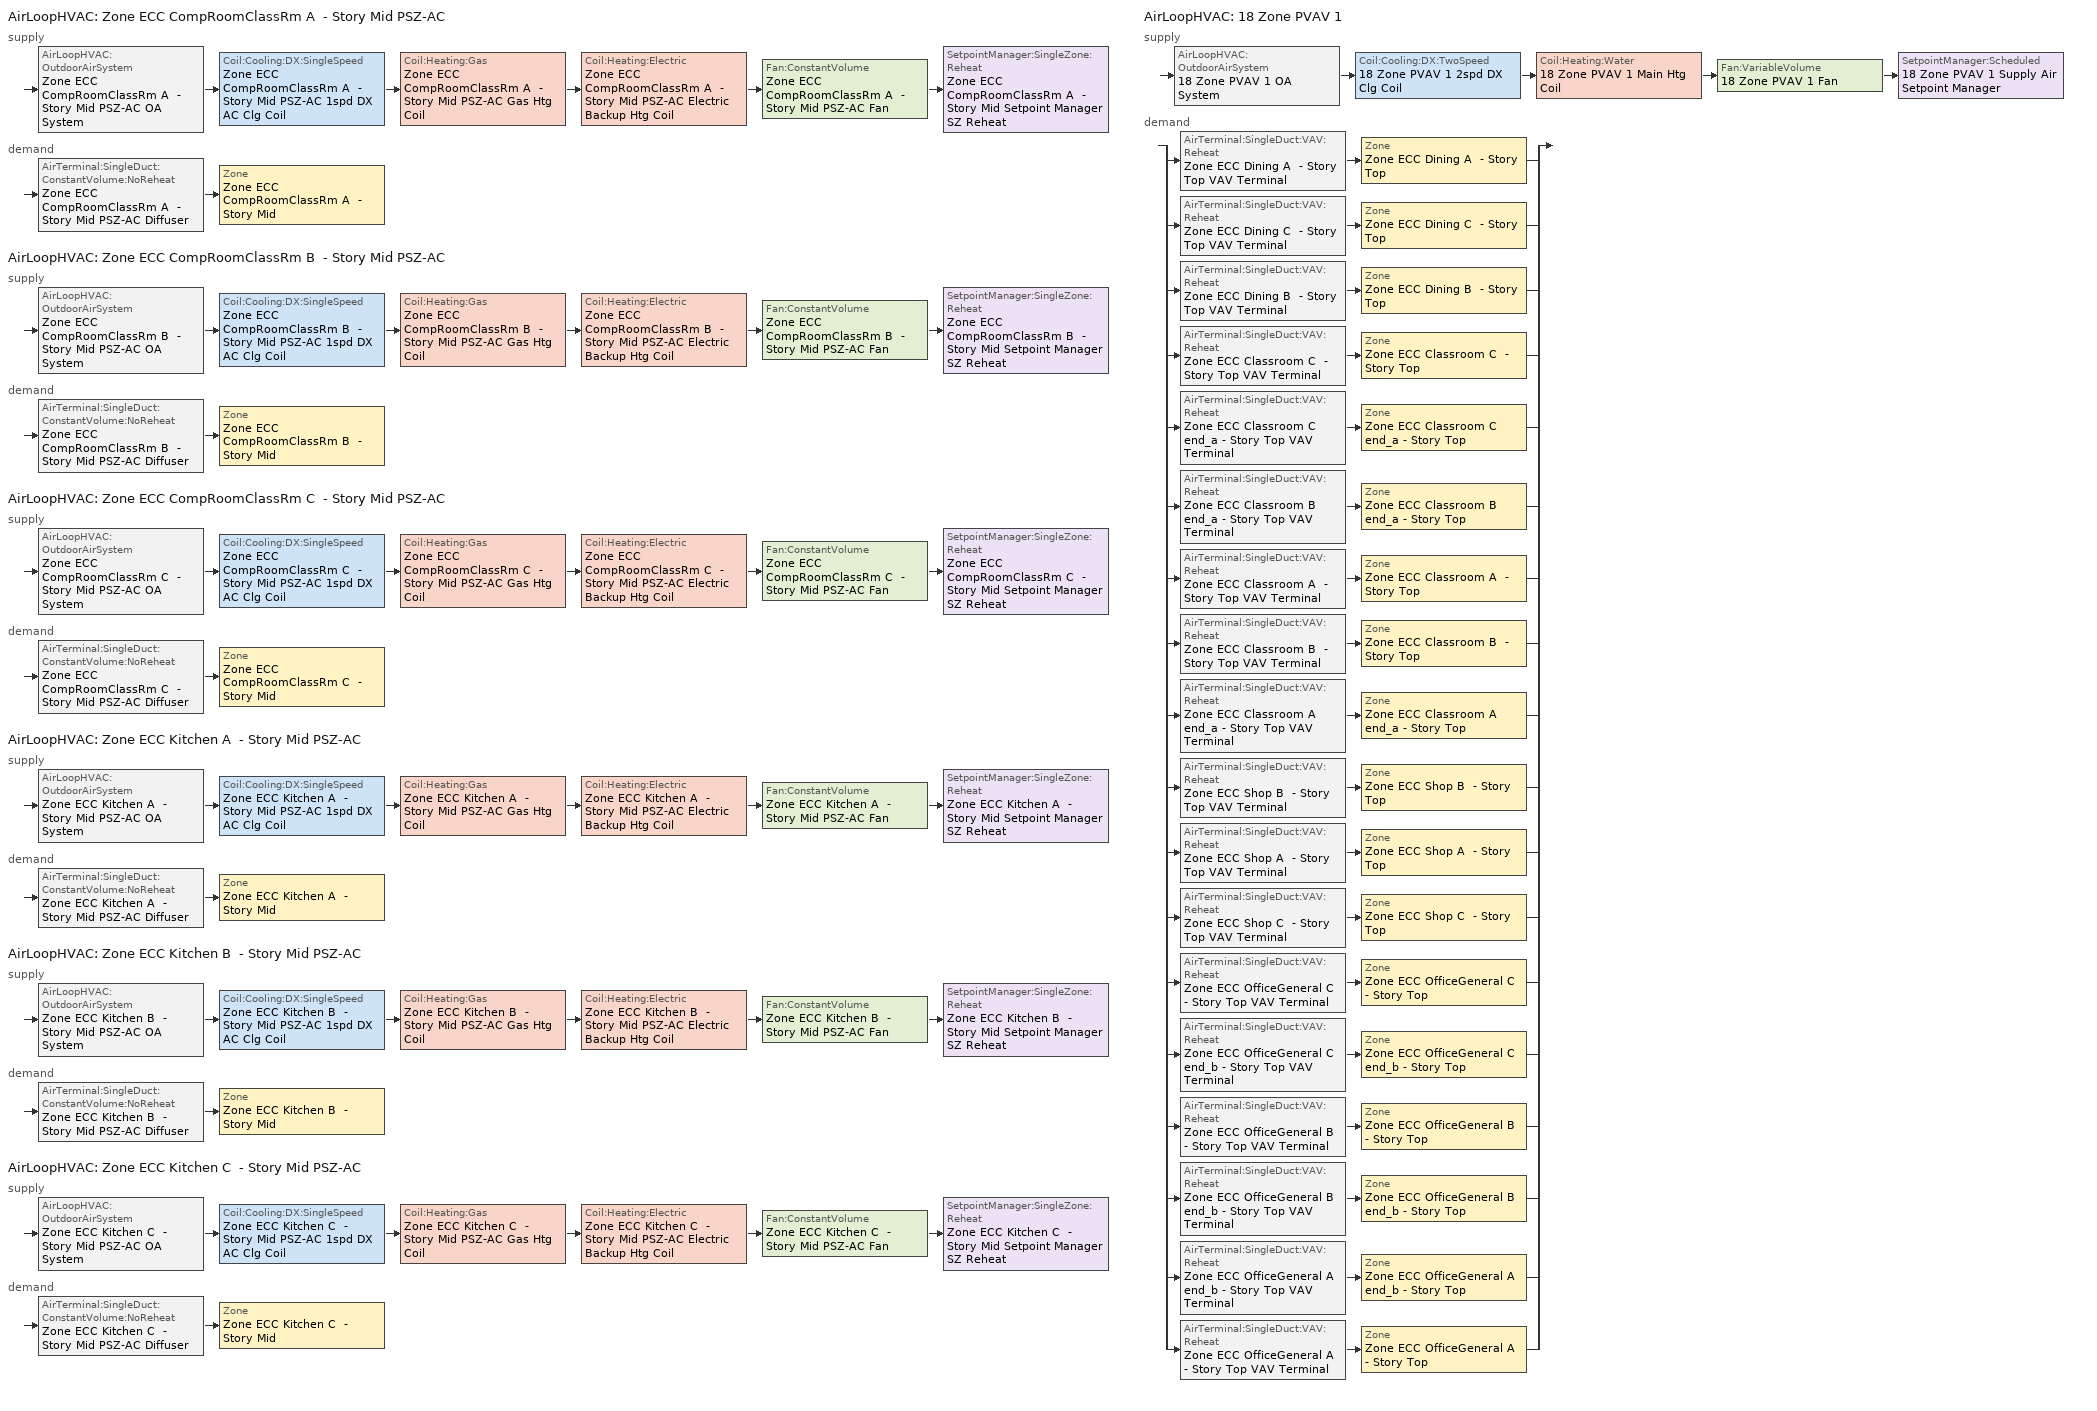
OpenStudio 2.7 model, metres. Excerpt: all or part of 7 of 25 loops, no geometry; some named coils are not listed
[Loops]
AirLoopHVAC 'Zone ECC CompRoomClassRm A  - Story Mid PSZ-AC'
 supply: AirLoopHVAC:OutdoorAirSystem 'Zone ECC CompRoomClassRm A  - Story Mid PSZ-AC OA System' > Coil:Cooling:DX:SingleSpeed 'Zone ECC CompRoomClassRm A  - Story Mid PSZ-AC 1spd DX AC Clg Coil' > Coil:Heating:Gas 'Zone ECC CompRoomClassRm A  - Story Mid PSZ-AC Gas Htg Coil' > Coil:Heating:Electric 'Zone ECC CompRoomClassRm A  - Story Mid PSZ-AC Electric Backup Htg Coil' > Fan:ConstantVolume 'Zone ECC CompRoomClassRm A  - Story Mid PSZ-AC Fan' > SetpointManager:SingleZone:Reheat 'Zone ECC CompRoomClassRm A  - Story Mid Setpoint Manager SZ Reheat'
 demand: AirTerminal:SingleDuct:ConstantVolume:NoReheat 'Zone ECC CompRoomClassRm A  - Story Mid PSZ-AC Diffuser' > Zone 'Zone ECC CompRoomClassRm A  - Story Mid'
AirLoopHVAC 'Zone ECC CompRoomClassRm B  - Story Mid PSZ-AC'
 supply: AirLoopHVAC:OutdoorAirSystem 'Zone ECC CompRoomClassRm B  - Story Mid PSZ-AC OA System' > Coil:Cooling:DX:SingleSpeed 'Zone ECC CompRoomClassRm B  - Story Mid PSZ-AC 1spd DX AC Clg Coil' > Coil:Heating:Gas 'Zone ECC CompRoomClassRm B  - Story Mid PSZ-AC Gas Htg Coil' > Coil:Heating:Electric 'Zone ECC CompRoomClassRm B  - Story Mid PSZ-AC Electric Backup Htg Coil' > Fan:ConstantVolume 'Zone ECC CompRoomClassRm B  - Story Mid PSZ-AC Fan' > SetpointManager:SingleZone:Reheat 'Zone ECC CompRoomClassRm B  - Story Mid Setpoint Manager SZ Reheat'
 demand: AirTerminal:SingleDuct:ConstantVolume:NoReheat 'Zone ECC CompRoomClassRm B  - Story Mid PSZ-AC Diffuser' > Zone 'Zone ECC CompRoomClassRm B  - Story Mid'
AirLoopHVAC 'Zone ECC CompRoomClassRm C  - Story Mid PSZ-AC'
 supply: AirLoopHVAC:OutdoorAirSystem 'Zone ECC CompRoomClassRm C  - Story Mid PSZ-AC OA System' > Coil:Cooling:DX:SingleSpeed 'Zone ECC CompRoomClassRm C  - Story Mid PSZ-AC 1spd DX AC Clg Coil' > Coil:Heating:Gas 'Zone ECC CompRoomClassRm C  - Story Mid PSZ-AC Gas Htg Coil' > Coil:Heating:Electric 'Zone ECC CompRoomClassRm C  - Story Mid PSZ-AC Electric Backup Htg Coil' > Fan:ConstantVolume 'Zone ECC CompRoomClassRm C  - Story Mid PSZ-AC Fan' > SetpointManager:SingleZone:Reheat 'Zone ECC CompRoomClassRm C  - Story Mid Setpoint Manager SZ Reheat'
 demand: AirTerminal:SingleDuct:ConstantVolume:NoReheat 'Zone ECC CompRoomClassRm C  - Story Mid PSZ-AC Diffuser' > Zone 'Zone ECC CompRoomClassRm C  - Story Mid'
AirLoopHVAC 'Zone ECC Kitchen A  - Story Mid PSZ-AC'
 supply: AirLoopHVAC:OutdoorAirSystem 'Zone ECC Kitchen A  - Story Mid PSZ-AC OA System' > Coil:Cooling:DX:SingleSpeed 'Zone ECC Kitchen A  - Story Mid PSZ-AC 1spd DX AC Clg Coil' > Coil:Heating:Gas 'Zone ECC Kitchen A  - Story Mid PSZ-AC Gas Htg Coil' > Coil:Heating:Electric 'Zone ECC Kitchen A  - Story Mid PSZ-AC Electric Backup Htg Coil' > Fan:ConstantVolume 'Zone ECC Kitchen A  - Story Mid PSZ-AC Fan' > SetpointManager:SingleZone:Reheat 'Zone ECC Kitchen A  - Story Mid Setpoint Manager SZ Reheat'
 demand: AirTerminal:SingleDuct:ConstantVolume:NoReheat 'Zone ECC Kitchen A  - Story Mid PSZ-AC Diffuser' > Zone 'Zone ECC Kitchen A  - Story Mid'
AirLoopHVAC 'Zone ECC Kitchen B  - Story Mid PSZ-AC'
 supply: AirLoopHVAC:OutdoorAirSystem 'Zone ECC Kitchen B  - Story Mid PSZ-AC OA System' > Coil:Cooling:DX:SingleSpeed 'Zone ECC Kitchen B  - Story Mid PSZ-AC 1spd DX AC Clg Coil' > Coil:Heating:Gas 'Zone ECC Kitchen B  - Story Mid PSZ-AC Gas Htg Coil' > Coil:Heating:Electric 'Zone ECC Kitchen B  - Story Mid PSZ-AC Electric Backup Htg Coil' > Fan:ConstantVolume 'Zone ECC Kitchen B  - Story Mid PSZ-AC Fan' > SetpointManager:SingleZone:Reheat 'Zone ECC Kitchen B  - Story Mid Setpoint Manager SZ Reheat'
 demand: AirTerminal:SingleDuct:ConstantVolume:NoReheat 'Zone ECC Kitchen B  - Story Mid PSZ-AC Diffuser' > Zone 'Zone ECC Kitchen B  - Story Mid'
AirLoopHVAC 'Zone ECC Kitchen C  - Story Mid PSZ-AC'
 supply: AirLoopHVAC:OutdoorAirSystem 'Zone ECC Kitchen C  - Story Mid PSZ-AC OA System' > Coil:Cooling:DX:SingleSpeed 'Zone ECC Kitchen C  - Story Mid PSZ-AC 1spd DX AC Clg Coil' > Coil:Heating:Gas 'Zone ECC Kitchen C  - Story Mid PSZ-AC Gas Htg Coil' > Coil:Heating:Electric 'Zone ECC Kitchen C  - Story Mid PSZ-AC Electric Backup Htg Coil' > Fan:ConstantVolume 'Zone ECC Kitchen C  - Story Mid PSZ-AC Fan' > SetpointManager:SingleZone:Reheat 'Zone ECC Kitchen C  - Story Mid Setpoint Manager SZ Reheat'
 demand: AirTerminal:SingleDuct:ConstantVolume:NoReheat 'Zone ECC Kitchen C  - Story Mid PSZ-AC Diffuser' > Zone 'Zone ECC Kitchen C  - Story Mid'
AirLoopHVAC '18 Zone PVAV 1'
 supply: AirLoopHVAC:OutdoorAirSystem '18 Zone PVAV 1 OA System' > Coil:Cooling:DX:TwoSpeed '18 Zone PVAV 1 2spd DX Clg Coil' > Coil:Heating:Water '18 Zone PVAV 1 Main Htg Coil' > Fan:VariableVolume '18 Zone PVAV 1 Fan' > SetpointManager:Scheduled '18 Zone PVAV 1 Supply Air Setpoint Manager'
 demand: split
  | AirTerminal:SingleDuct:VAV:Reheat 'Zone ECC Dining A  - Story Top VAV Terminal' > Zone 'Zone ECC Dining A  - Story Top'
  | AirTerminal:SingleDuct:VAV:Reheat 'Zone ECC Dining C  - Story Top VAV Terminal' > Zone 'Zone ECC Dining C  - Story Top'
  | AirTerminal:SingleDuct:VAV:Reheat 'Zone ECC Dining B  - Story Top VAV Terminal' > Zone 'Zone ECC Dining B  - Story Top'
  | AirTerminal:SingleDuct:VAV:Reheat 'Zone ECC Classroom C  - Story Top VAV Terminal' > Zone 'Zone ECC Classroom C  - Story Top'
  | AirTerminal:SingleDuct:VAV:Reheat 'Zone ECC Classroom C end_a - Story Top VAV Terminal' > Zone 'Zone ECC Classroom C end_a - Story Top'
  | AirTerminal:SingleDuct:VAV:Reheat 'Zone ECC Classroom B end_a - Story Top VAV Terminal' > Zone 'Zone ECC Classroom B end_a - Story Top'
  | AirTerminal:SingleDuct:VAV:Reheat 'Zone ECC Classroom A  - Story Top VAV Terminal' > Zone 'Zone ECC Classroom A  - Story Top'
  | AirTerminal:SingleDuct:VAV:Reheat 'Zone ECC Classroom B  - Story Top VAV Terminal' > Zone 'Zone ECC Classroom B  - Story Top'
  | AirTerminal:SingleDuct:VAV:Reheat 'Zone ECC Classroom A end_a - Story Top VAV Terminal' > Zone 'Zone ECC Classroom A end_a - Story Top'
  | AirTerminal:SingleDuct:VAV:Reheat 'Zone ECC Shop B  - Story Top VAV Terminal' > Zone 'Zone ECC Shop B  - Story Top'
  | AirTerminal:SingleDuct:VAV:Reheat 'Zone ECC Shop A  - Story Top VAV Terminal' > Zone 'Zone ECC Shop A  - Story Top'
  | AirTerminal:SingleDuct:VAV:Reheat 'Zone ECC Shop C  - Story Top VAV Terminal' > Zone 'Zone ECC Shop C  - Story Top'
  | AirTerminal:SingleDuct:VAV:Reheat 'Zone ECC OfficeGeneral C  - Story Top VAV Terminal' > Zone 'Zone ECC OfficeGeneral C  - Story Top'
  | AirTerminal:SingleDuct:VAV:Reheat 'Zone ECC OfficeGeneral C end_b - Story Top VAV Terminal' > Zone 'Zone ECC OfficeGeneral C end_b - Story Top'
  | AirTerminal:SingleDuct:VAV:Reheat 'Zone ECC OfficeGeneral B  - Story Top VAV Terminal' > Zone 'Zone ECC OfficeGeneral B  - Story Top'
  | AirTerminal:SingleDuct:VAV:Reheat 'Zone ECC OfficeGeneral B end_b - Story Top VAV Terminal' > Zone 'Zone ECC OfficeGeneral B end_b - Story Top'
  | AirTerminal:SingleDuct:VAV:Reheat 'Zone ECC OfficeGeneral A end_b - Story Top VAV Terminal' > Zone 'Zone ECC OfficeGeneral A end_b - Story Top'
  | AirTerminal:SingleDuct:VAV:Reheat 'Zone ECC OfficeGeneral A  - Story Top VAV Terminal' > Zone 'Zone ECC OfficeGeneral A  - Story Top'
[Sizing:Zone] Zone Cooling Design Supply Air Temperature Input Method=SupplyAirTemperature; Zone Cooling Design Supply Air Temperature {C}=12.7778; Zone Cooling Design Supply Air Temperature Difference {deltaC}=11.11; Zone Heating Design Supply Air Temperature Input Method=SupplyAirTemperature; Zone Heating Design Supply Air Temperature {C}=50; Zone Heating Design Supply Air Temperature Difference {deltaC}=11.11; Zone Cooling Design Supply Air Humidity Ratio {kg-H2O/kg-air}=0.0085; Zone Heating Design Supply Air Humidity Ratio {kg-H2O/kg-air}=0.008; Cooling Design Air Flow Method=DesignDay; Heating Design Air Flow Method=DesignDay; Account for Dedicated Outdoor Air System=No; Dedicated Outdoor Air System Control Strategy=NeutralSupplyAir; Dedicated Outdoor Air Low Setpoint Temperature for Design {C}=autosize; Dedicated Outdoor Air High Setpoint Temperature for Design {C}=autosize
Zone ECC Kitchen A  - Story Mid; Zone ECC Kitchen B  - Story Mid; Zone ECC Kitchen C  - Story Mid; Zone ECC CompRoomClassRm A  - Story Mid; Zone ECC CompRoomClassRm B  - Story Mid; Zone ECC CompRoomClassRm C  - Story Mid; Zone ECC Classroom A end_a - Story Top; Zone ECC Classroom B end_a - Story Top; Zone ECC Classroom C end_a - Story Top; Zone ECC Classroom A  - Story Top; Zone ECC Classroom B  - Story Top; Zone ECC Classroom C  - Story Top; Zone ECC Dining A  - Story Top; Zone ECC Dining B  - Story Top; Zone ECC Dining C  - Story Top; Zone ECC Shop A  - Story Top; Zone ECC Shop B  - Story Top; Zone ECC Shop C  - Story Top; Zone ECC OfficeGeneral A  - Story Top; Zone ECC OfficeGeneral B  - Story Top; Zone ECC OfficeGeneral C  - Story Top; Zone ECC OfficeGeneral A end_b - Story Top; Zone ECC OfficeGeneral B end_b - Story Top; Zone ECC OfficeGeneral C end_b - Story Top
[Zone equipment]
Zone ECC Kitchen A  - Story Mid: Zone ECC Kitchen A  - Story Mid Exhaust Fan, Zone ECC Kitchen A  - Story Mid PSZ-AC Diffuser
Zone ECC Kitchen B  - Story Mid: Zone ECC Kitchen B  - Story Mid Exhaust Fan, Zone ECC Kitchen B  - Story Mid PSZ-AC Diffuser
Zone ECC Kitchen C  - Story Mid: Zone ECC Kitchen C  - Story Mid Exhaust Fan, Zone ECC Kitchen C  - Story Mid PSZ-AC Diffuser
Zone ECC CompRoomClassRm A  - Story Mid: Zone ECC CompRoomClassRm A  - Story Mid PSZ-AC Diffuser
Zone ECC CompRoomClassRm B  - Story Mid: Zone ECC CompRoomClassRm B  - Story Mid PSZ-AC Diffuser
Zone ECC CompRoomClassRm C  - Story Mid: Zone ECC CompRoomClassRm C  - Story Mid PSZ-AC Diffuser
Zone ECC Classroom A end_a - Story Top: Zone ECC Classroom A end_a - Story Top VAV Terminal
Zone ECC Classroom B end_a - Story Top: Zone ECC Classroom B end_a - Story Top VAV Terminal
Zone ECC Classroom C end_a - Story Top: Zone ECC Classroom C end_a - Story Top VAV Terminal
Zone ECC Classroom A  - Story Top: Zone ECC Classroom A  - Story Top VAV Terminal
Zone ECC Classroom B  - Story Top: Zone ECC Classroom B  - Story Top VAV Terminal
Zone ECC Classroom C  - Story Top: Zone ECC Classroom C  - Story Top VAV Terminal
Zone ECC Dining A  - Story Top: Zone ECC Dining A  - Story Top VAV Terminal
Zone ECC Dining B  - Story Top: Zone ECC Dining B  - Story Top VAV Terminal
Zone ECC Dining C  - Story Top: Zone ECC Dining C  - Story Top VAV Terminal
Zone ECC Shop A  - Story Top: Zone ECC Shop A  - Story Top VAV Terminal
Zone ECC Shop B  - Story Top: Zone ECC Shop B  - Story Top VAV Terminal
Zone ECC Shop C  - Story Top: Zone ECC Shop C  - Story Top VAV Terminal
Zone ECC OfficeGeneral A  - Story Top: Zone ECC OfficeGeneral A  - Story Top VAV Terminal
Zone ECC OfficeGeneral B  - Story Top: Zone ECC OfficeGeneral B  - Story Top VAV Terminal
Zone ECC OfficeGeneral C  - Story Top: Zone ECC OfficeGeneral C  - Story Top VAV Terminal
Zone ECC OfficeGeneral A end_b - Story Top: Zone ECC OfficeGeneral A end_b - Story Top VAV Terminal
Zone ECC OfficeGeneral B end_b - Story Top: Zone ECC OfficeGeneral B end_b - Story Top VAV Terminal
Zone ECC OfficeGeneral C end_b - Story Top: Zone ECC OfficeGeneral C end_b - Story Top VAV Terminal
[Fan:ZoneExhaust] Availability Schedule=DEER Community College Kitchen Exhaust Fan DCV Schedule; Fan Total Efficiency=0.429; Pressure Rise {Pa}=124.544; System Availability Manager Coupling Mode=Decoupled
Name | Maximum Flow Rate {m3/s}
Zone ECC Kitchen A  - Story Mid Exhaust Fan; Zone ECC Kitchen C  - Story Mid Exhaust Fan | 0.0553385
Zone ECC Kitchen B  - Story Mid Exhaust Fan | 0.208903
[SetpointManager:Scheduled]
18 Zone PVAV 1 Supply Air Setpoint Manager: Control Variable=Temperature; Schedule=Supply Air Temp - 55.0F 2; Setpoint Node or NodeList=18 Zone PVAV 1 Supply Outlet Node
[AirLoopHVAC] Availability Schedule=Always On Discrete; Design Supply Air Flow Rate {m3/s}=AutoSize
Zone ECC CompRoomClassRm A  - Story Mid PSZ-AC; Zone ECC CompRoomClassRm B  - Story Mid PSZ-AC; Zone ECC CompRoomClassRm C  - Story Mid PSZ-AC; Zone ECC Kitchen A  - Story Mid PSZ-AC; Zone ECC Kitchen B  - Story Mid PSZ-AC; Zone ECC Kitchen C  - Story Mid PSZ-AC; 18 Zone PVAV 1
[Sizing:System] Type of Load to Size On=Sensible; Design Outdoor Air Flow Rate {m3/s}=Autosize; Preheat Design Temperature {C}=7.22222; Preheat Design Humidity Ratio {kg-H2O/kg-Air}=0.008; Precool Design Temperature {C}=12.7778; Precool Design Humidity Ratio {kg-H2O/kg-Air}=0.008; Central Cooling Design Supply Air Temperature {C}=12.7778; Sizing Option=Coincident; 100% Outdoor Air in Cooling=No; 100% Outdoor Air in Heating=No; Central Cooling Design Supply Air Humidity Ratio {kg-H2O/kg-Air}=0.0085; Central Heating Design Supply Air Humidity Ratio {kg-H2O/kg-Air}=0.008; Cooling Design Air Flow Method=DesignDay; Cooling Design Air Flow Rate {m3/s}=0; Heating Design Air Flow Method=DesignDay; Heating Design Air Flow Rate {m3/s}=0; System Outdoor Air Method=ZoneSum; Zone Maximum Outdoor Air Fraction=1; Cooling Supply Air Flow Rate Per Floor Area {m3/s-m2}=0.00996765; Cooling Fraction of Autosized Cooling Supply Air Flow Rate=1; Cooling Supply Air Flow Rate Per Unit Cooling Capacity {m3/s-W}=3.94755e-05; Heating Supply Air Flow Rate Per Floor Area {m3/s-m2}=0.00996765; Heating Fraction of Autosized Heating Supply Air Flow Rate=1; Heating Fraction of Autosized Cooling Supply Air Flow Rate=1; Heating Supply Air Flow Rate Per Unit Heating Capacity {m3/s-W}=3.15882e-05; Cooling Design Capacity Method=CoolingDesignCapacity; Cooling Design Capacity {W}=autosize; Cooling Design Capacity Per Floor Area {W/m2}=234.7; Fraction of Autosized Cooling Design Capacity=1; Heating Design Capacity Method=HeatingDesignCapacity; Heating Design Capacity {W}=autosize; Heating Design Capacity Per Floor Area {W/m2}=157; Fraction of Autosized Heating Design Capacity=1; Central Cooling Capacity Control Method=OnOff
Name | Central Heating Maximum System Air Flow Ratio | Central Heating Design Supply Air Temperature {C}
Zone ECC CompRoomClassRm A  - Story Mid PSZ-AC; Zone ECC CompRoomClassRm B  - Story Mid PSZ-AC; Zone ECC CompRoomClassRm C  - Story Mid PSZ-AC; Zone ECC Kitchen A  - Story Mid PSZ-AC; Zone ECC Kitchen B  - Story Mid PSZ-AC; Zone ECC Kitchen C  - Story Mid PSZ-AC | 1 | 50
18 Zone PVAV 1 | 0.3 | 12.7778
[Fan:VariableVolume]
18 Zone PVAV 1 Fan: Availability Schedule=Always On Discrete; Fan Total Efficiency=0.6045; Pressure Rise {Pa}=1017.592; Maximum Flow Rate {m3/s}=Autosize; Fan Power Minimum Flow Rate Input Method=FixedFlowRate; Fan Power Minimum Flow Fraction=0; Fan Power Minimum Air Flow Rate {m3/s}=0; Motor Efficiency=0.93; Motor In Airstream Fraction=1; Fan Power Coefficient 1=0.0407599; Fan Power Coefficient 2=0.088045; Fan Power Coefficient 3=-0.0729261; Fan Power Coefficient 4=0.94374; Fan Power Coefficient 5=0
[Coil:Cooling:DX:TwoSpeed]
18 Zone PVAV 1 2spd DX Clg Coil: Availability Schedule=Always On Discrete; Rated High Speed Total Cooling Capacity {W}=Autosize; Rated High Speed Sensible Heat Ratio=Autosize; Rated High Speed COP {W/W}=3; Rated High Speed Air Flow Rate {m3/s}=Autosize; Total Cooling Capacity Function of Temperature Curve=Curve Biquadratic 61; Total Cooling Capacity Function of Flow Fraction Curve=Curve Quadratic 85; Energy Input Ratio Function of Temperature Curve=Curve Biquadratic 62; Energy Input Ratio Function of Flow Fraction Curve=Curve Quadratic 86; Part Load Fraction Correlation Curve=Curve Quadratic 87; Rated Low Speed Total Cooling Capacity {W}=Autosize; Rated Low Speed Sensible Heat Ratio=0.69; Rated Low Speed COP {W/W}=3; Low Speed Total Cooling Capacity Function of Temperature Curve=Curve Biquadratic 63; Low Speed Energy Input Ratio Function of Temperature Curve=Curve Biquadratic 64; Condenser Type=AirCooled; High Speed Evaporative Condenser Effectiveness=0; High Speed Evaporative Condenser Air Flow Rate {m3/s}=Autosize; High Speed Evaporative Condenser Pump Rated Power Consumption {W}=Autosize; Low Speed Evaporative Condenser Effectiveness=0; Low Speed Evaporative Condenser Air Flow Rate {m3/s}=Autosize; Low Speed Evaporative Condenser Pump Rated Power Consumption {W}=Autosize; Basin Heater Capacity {W/K}=10; Basin Heater Setpoint Temperature {C}=2
[Controller:OutdoorAir] Maximum Outdoor Air Flow Rate {m3/s}=Autosize; Economizer Control Type=NoEconomizer; Economizer Control Action Type=ModulateFlow; Economizer Maximum Limit Dry-Bulb Temperature {C}=28; Economizer Maximum Limit Enthalpy {J/kg}=64000; Lockout Type=NoLockout; Minimum Limit Type=FixedMinimum; Minimum Outdoor Air Schedule=Always On Discrete; High Humidity Control=No; Heat Recovery Bypass Control Type=BypassWhenWithinEconomizerLimits
Name | Minimum Outdoor Air Flow Rate {m3/s} | Controller Mechanical Ventilation
Zone ECC CompRoomClassRm A  - Story Mid PSZ-AC OA System Controller | 0 | Controller Mechanical Ventilation 8
Zone ECC CompRoomClassRm B  - Story Mid PSZ-AC OA System Controller | 0 | Controller Mechanical Ventilation 9
Zone ECC CompRoomClassRm C  - Story Mid PSZ-AC OA System Controller | 0 | Controller Mechanical Ventilation 10
Zone ECC Kitchen A  - Story Mid PSZ-AC OA System Controller | 0 | Controller Mechanical Ventilation 11
Zone ECC Kitchen B  - Story Mid PSZ-AC OA System Controller | 0 | Controller Mechanical Ventilation 12
Zone ECC Kitchen C  - Story Mid PSZ-AC OA System Controller | 0 | Controller Mechanical Ventilation 13
Controller Outdoor Air 3 | autosize | 18 Zone PVAV 1 Ventilation Controller
[Controller:MechanicalVentilation] Availability Schedule=Always On Discrete; System Outdoor Air Method=ZoneSum
Controller Mechanical Ventilation 8; Controller Mechanical Ventilation 9; Controller Mechanical Ventilation 10; Controller Mechanical Ventilation 11; Controller Mechanical Ventilation 12; Controller Mechanical Ventilation 13; 18 Zone PVAV 1 Ventilation Controller
[AirLoopHVAC:OutdoorAirSystem]
Name | Controller
Zone ECC CompRoomClassRm A  - Story Mid PSZ-AC OA System | Zone ECC CompRoomClassRm A  - Story Mid PSZ-AC OA System Controller
Zone ECC CompRoomClassRm B  - Story Mid PSZ-AC OA System | Zone ECC CompRoomClassRm B  - Story Mid PSZ-AC OA System Controller
Zone ECC CompRoomClassRm C  - Story Mid PSZ-AC OA System | Zone ECC CompRoomClassRm C  - Story Mid PSZ-AC OA System Controller
Zone ECC Kitchen A  - Story Mid PSZ-AC OA System | Zone ECC Kitchen A  - Story Mid PSZ-AC OA System Controller
Zone ECC Kitchen B  - Story Mid PSZ-AC OA System | Zone ECC Kitchen B  - Story Mid PSZ-AC OA System Controller
Zone ECC Kitchen C  - Story Mid PSZ-AC OA System | Zone ECC Kitchen C  - Story Mid PSZ-AC OA System Controller
18 Zone PVAV 1 OA System | Controller Outdoor Air 3
[AirTerminal:SingleDuct:VAV:Reheat] Availability Schedule=Always On Discrete; Maximum Air Flow Rate {m3/s}=AutoSize; Zone Minimum Air Flow Input Method=Constant; Fixed Minimum Air Flow Rate {m3/s}=0; Maximum Hot Water or Steam Flow Rate {m3/s}=AutoSize; Minimum Hot Water or Steam Flow Rate {m3/s}=0; Convergence Tolerance=0.001; Damper Heating Action=ReverseWithLimits; Maximum Flow per Zone Floor Area During Reheat {m3/s-m2}=AutoSize; Maximum Flow Fraction During Reheat=AutoSize; Maximum Reheat Air Temperature {C}=50; Control For Outdoor Air=No
Name | Constant Minimum Air Flow Fraction | Reheat Coil
Zone ECC Dining A  - Story Top VAV Terminal | 0.7 | Zone ECC Dining A  - Story Top Reheat Coil
Zone ECC Dining C  - Story Top VAV Terminal | 0.7 | Zone ECC Dining C  - Story Top Reheat Coil
Zone ECC Dining B  - Story Top VAV Terminal | 0.7 | Zone ECC Dining B  - Story Top Reheat Coil
Zone ECC Classroom C  - Story Top VAV Terminal | 0.7 | Zone ECC Classroom C  - Story Top Reheat Coil
Zone ECC Classroom C end_a - Story Top VAV Terminal | 0.7 | Zone ECC Classroom C end_a - Story Top Reheat Coil
Zone ECC Classroom B end_a - Story Top VAV Terminal | 0.7 | Zone ECC Classroom B end_a - Story Top Reheat Coil
Zone ECC Classroom A  - Story Top VAV Terminal | 0.7 | Zone ECC Classroom A  - Story Top Reheat Coil
Zone ECC Classroom B  - Story Top VAV Terminal | 0.7 | Zone ECC Classroom B  - Story Top Reheat Coil
Zone ECC Classroom A end_a - Story Top VAV Terminal | 0.7 | Zone ECC Classroom A end_a - Story Top Reheat Coil
Zone ECC Shop B  - Story Top VAV Terminal | 0.3 | Zone ECC Shop B  - Story Top Reheat Coil
Zone ECC Shop A  - Story Top VAV Terminal | 0.3 | Zone ECC Shop A  - Story Top Reheat Coil
Zone ECC Shop C  - Story Top VAV Terminal | 0.3 | Zone ECC Shop C  - Story Top Reheat Coil
Zone ECC OfficeGeneral C  - Story Top VAV Terminal | 0.3 | Zone ECC OfficeGeneral C  - Story Top Reheat Coil
Zone ECC OfficeGeneral C end_b - Story Top VAV Terminal | 0.3 | Zone ECC OfficeGeneral C end_b - Story Top Reheat Coil
Zone ECC OfficeGeneral B  - Story Top VAV Terminal | 0.3 | Zone ECC OfficeGeneral B  - Story Top Reheat Coil
Zone ECC OfficeGeneral B end_b - Story Top VAV Terminal | 0.3 | Zone ECC OfficeGeneral B end_b - Story Top Reheat Coil
Zone ECC OfficeGeneral A end_b - Story Top VAV Terminal | 0.3 | Zone ECC OfficeGeneral A end_b - Story Top Reheat Coil
Zone ECC OfficeGeneral A  - Story Top VAV Terminal | 0.3 | Zone ECC OfficeGeneral A  - Story Top Reheat Coil
[SetpointManager:SingleZone:Reheat] Minimum Supply Air Temperature {C}=12.7778; Maximum Supply Air Temperature {C}=50
Name | Control Zone | Setpoint Node or NodeList
Zone ECC CompRoomClassRm A  - Story Mid Setpoint Manager SZ Reheat | Zone ECC CompRoomClassRm A  - Story Mid | Zone ECC CompRoomClassRm A  - Story Mid PSZ-AC Supply Outlet Node
Zone ECC CompRoomClassRm B  - Story Mid Setpoint Manager SZ Reheat | Zone ECC CompRoomClassRm B  - Story Mid | Zone ECC CompRoomClassRm B  - Story Mid PSZ-AC Supply Outlet Node
Zone ECC CompRoomClassRm C  - Story Mid Setpoint Manager SZ Reheat | Zone ECC CompRoomClassRm C  - Story Mid | Zone ECC CompRoomClassRm C  - Story Mid PSZ-AC Supply Outlet Node
Zone ECC Kitchen A  - Story Mid Setpoint Manager SZ Reheat | Zone ECC Kitchen A  - Story Mid | Zone ECC Kitchen A  - Story Mid PSZ-AC Supply Outlet Node
Zone ECC Kitchen B  - Story Mid Setpoint Manager SZ Reheat | Zone ECC Kitchen B  - Story Mid | Zone ECC Kitchen B  - Story Mid PSZ-AC Supply Outlet Node
Zone ECC Kitchen C  - Story Mid Setpoint Manager SZ Reheat | Zone ECC Kitchen C  - Story Mid | Zone ECC Kitchen C  - Story Mid PSZ-AC Supply Outlet Node
[Fan:ConstantVolume] Availability Schedule=Always On Discrete; Fan Total Efficiency=0.54; Pressure Rise {Pa}=622.722; Maximum Flow Rate {m3/s}=AutoSize; Motor Efficiency=0.9; Motor In Airstream Fraction=1
Zone ECC CompRoomClassRm A  - Story Mid PSZ-AC Fan; Zone ECC CompRoomClassRm B  - Story Mid PSZ-AC Fan; Zone ECC CompRoomClassRm C  - Story Mid PSZ-AC Fan; Zone ECC Kitchen A  - Story Mid PSZ-AC Fan; Zone ECC Kitchen B  - Story Mid PSZ-AC Fan; Zone ECC Kitchen C  - Story Mid PSZ-AC Fan
[Coil:Heating:Gas] Availability Schedule=Always On Discrete; Gas Burner Efficiency=0.8; Nominal Capacity {W}=AutoSize; Parasitic Electric Load {W}=0; Parasitic Gas Load {W}=0
Zone ECC CompRoomClassRm A  - Story Mid PSZ-AC Gas Htg Coil; Zone ECC CompRoomClassRm B  - Story Mid PSZ-AC Gas Htg Coil; Zone ECC CompRoomClassRm C  - Story Mid PSZ-AC Gas Htg Coil; Zone ECC Kitchen A  - Story Mid PSZ-AC Gas Htg Coil; Zone ECC Kitchen B  - Story Mid PSZ-AC Gas Htg Coil; Zone ECC Kitchen C  - Story Mid PSZ-AC Gas Htg Coil
[Coil:Heating:Electric] Availability Schedule=Always On Discrete; Efficiency=1
Zone ECC CompRoomClassRm A  - Story Mid PSZ-AC Electric Backup Htg Coil; Zone ECC CompRoomClassRm B  - Story Mid PSZ-AC Electric Backup Htg Coil; Zone ECC CompRoomClassRm C  - Story Mid PSZ-AC Electric Backup Htg Coil; Zone ECC Kitchen A  - Story Mid PSZ-AC Electric Backup Htg Coil; Zone ECC Kitchen B  - Story Mid PSZ-AC Electric Backup Htg Coil; Zone ECC Kitchen C  - Story Mid PSZ-AC Electric Backup Htg Coil
[Coil:Cooling:DX:SingleSpeed] Availability Schedule=Always On Discrete; Rated Total Cooling Capacity {W}=autosize; Rated Sensible Heat Ratio=autosize; Rated COP {W/W}=3; Rated Air Flow Rate {m3/s}=autosize; Rated Evaporator Fan Power Per Volume Flow Rate {W/(m3/s)}=773.3; Condenser Type=AirCooled; Evaporative Condenser Effectiveness=0; Evaporative Condenser Air Flow Rate {m3/s}=Autosize; Evaporative Condenser Pump Rated Power Consumption {W}=Autosize; Crankcase Heater Capacity {W}=0; Maximum Outdoor Dry-Bulb Temperature for Crankcase Heater Operation {C}=0; Basin Heater Capacity {W/K}=0; Basin Heater Setpoint Temperature {C}=10
Name | Total Cooling Capacity Function of Temperature Curve | Total Cooling Capacity Function of Flow Fraction Curve | Energy Input Ratio Function of Temperature Curve | Energy Input Ratio Function of Flow Fraction Curve | Part Load Fraction Correlation Curve
Zone ECC CompRoomClassRm A  - Story Mid PSZ-AC 1spd DX AC Clg Coil | Curve Biquadratic 39 | Curve Quadratic 52 | Curve Biquadratic 40 | Curve Quadratic 53 | Curve Quadratic 54
Zone ECC CompRoomClassRm B  - Story Mid PSZ-AC 1spd DX AC Clg Coil | Curve Biquadratic 43 | Curve Quadratic 58 | Curve Biquadratic 44 | Curve Quadratic 59 | Curve Quadratic 60
Zone ECC CompRoomClassRm C  - Story Mid PSZ-AC 1spd DX AC Clg Coil | Curve Biquadratic 47 | Curve Quadratic 64 | Curve Biquadratic 48 | Curve Quadratic 65 | Curve Quadratic 66
Zone ECC Kitchen A  - Story Mid PSZ-AC 1spd DX AC Clg Coil | Curve Biquadratic 51 | Curve Quadratic 70 | Curve Biquadratic 52 | Curve Quadratic 71 | Curve Quadratic 72
Zone ECC Kitchen B  - Story Mid PSZ-AC 1spd DX AC Clg Coil | Curve Biquadratic 55 | Curve Quadratic 76 | Curve Biquadratic 56 | Curve Quadratic 77 | Curve Quadratic 78
Zone ECC Kitchen C  - Story Mid PSZ-AC 1spd DX AC Clg Coil | Curve Biquadratic 59 | Curve Quadratic 82 | Curve Biquadratic 60 | Curve Quadratic 83 | Curve Quadratic 84
[AirTerminal:SingleDuct:ConstantVolume:NoReheat] Availability Schedule=Always On Discrete; Maximum Air Flow Rate {m3/s}=AutoSize
Zone ECC CompRoomClassRm A  - Story Mid PSZ-AC Diffuser; Zone ECC CompRoomClassRm B  - Story Mid PSZ-AC Diffuser; Zone ECC CompRoomClassRm C  - Story Mid PSZ-AC Diffuser; Zone ECC Kitchen A  - Story Mid PSZ-AC Diffuser; Zone ECC Kitchen B  - Story Mid PSZ-AC Diffuser; Zone ECC Kitchen C  - Story Mid PSZ-AC Diffuser
[Schedule:Ruleset]
Name | Default Day Schedule | Summer Design Day Schedule | Winter Design Day Schedule
DEER Community College Kitchen Exhaust Fan DCV Schedule | DEER Community College Kitchen Exhaust Fan DCV Schedule Default | DEER Community College Kitchen Exhaust Fan DCV Schedule Summer Design Day | DEER Community College Kitchen Exhaust Fan DCV Schedule Winter Design Day
Supply Air Temp - 55.0F 2 | Supply Air Temp - 55.0F Default 2
[Schedule:Day]
DEER Community College Kitchen Exhaust Fan DCV Schedule Default: 24, 0, 0
DEER Community College Kitchen Exhaust Fan DCV Schedule Summer Design Day; DEER Community College Kitchen Exhaust Fan DCV Schedule Wkdy Day 1; DEER Community College Kitchen Exhaust Fan DCV Schedule Wkdy Day 3: 6, 0, 0, 7, 0, 0.83, 9, 0, 0.9, 11, 0, 0.83, 13, 0, 0.95, 18, 0, 0.83, 22, 0, 0.5, 24, 0, 0
DEER Community College Kitchen Exhaust Fan DCV Schedule Winter Design Day; DEER Community College Kitchen Exhaust Fan DCV Schedule Wkdy Day 2: 6, 0, 0, 17, 0, 0.83, 20, 0, 0.5, 24, 0, 0
DEER Community College Kitchen Exhaust Fan DCV Schedule Sat Day; DEER Community College Kitchen Exhaust Fan DCV Schedule Sat Day 1; DEER Community College Kitchen Exhaust Fan DCV Schedule Sat Day 3: 6, 0, 0, 11, 0, 0.83, 13, 0, 0.9, 17, 0, 0.83, 24, 0, 0
DEER Community College Kitchen Exhaust Fan DCV Schedule Wkdy Day: 6, 0, 0, 7, 0, 0.83, 11, 0, 0, 13, 0, 0.95, 18, 0, 0.83, 22, 0, 0.5, 24, 0, 0
DEER Community College Kitchen Exhaust Fan DCV Schedule Sat Day 2: 6, 0, 0, 15, 0, 0.83, 24, 0, 0
Supply Air Temp - 55.0F Default 2: 24, 0, 12.7778
[Schedule:Rule] Schedule Ruleset=DEER Community College Kitchen Exhaust Fan DCV Schedule; Date Specification Type=DateRange
Name | Rule Order | Day Schedule | Apply Saturday | Start Month | Start Day | End Month | End Day | Apply Monday | Apply Tuesday | Apply Wednesday | Apply Thursday | Apply Friday
Schedule Rule 198 | 7 | DEER Community College Kitchen Exhaust Fan DCV Schedule Sat Day | Yes | 1 | 12 | 4 | 3
Schedule Rule 199 | 6 | DEER Community College Kitchen Exhaust Fan DCV Schedule Wkdy Day |  | 1 | 12 | 4 | 3 | Yes | Yes | Yes | Yes | Yes
Schedule Rule 200 | 5 | DEER Community College Kitchen Exhaust Fan DCV Schedule Sat Day 1 | Yes | 4 | 13 | 5 | 22
Schedule Rule 201 | 4 | DEER Community College Kitchen Exhaust Fan DCV Schedule Wkdy Day 1 |  | 4 | 13 | 5 | 22 | Yes | Yes | Yes | Yes | Yes
Schedule Rule 202 | 3 | DEER Community College Kitchen Exhaust Fan DCV Schedule Sat Day 2 | Yes | 6 | 1 | 8 | 7
Schedule Rule 203 | 2 | DEER Community College Kitchen Exhaust Fan DCV Schedule Wkdy Day 2 |  | 6 | 1 | 8 | 7 | Yes | Yes | Yes | Yes | Yes
Schedule Rule 204 | 1 | DEER Community College Kitchen Exhaust Fan DCV Schedule Sat Day 3 | Yes | 8 | 17 | 12 | 11
Schedule Rule 205 | 0 | DEER Community College Kitchen Exhaust Fan DCV Schedule Wkdy Day 3 |  | 8 | 17 | 12 | 11 | Yes | Yes | Yes | Yes | Yes
[Schedule:Constant]
Always On Discrete: Value=1
[Curve:Biquadratic]
Name | Coefficient1 Constant | Coefficient2 x | Coefficient3 x**2 | Coefficient4 y | Coefficient5 y**2 | Coefficient6 x*y | Minimum Value of x | Maximum Value of x | Minimum Value of y | Maximum Value of y
Curve Biquadratic 39; Curve Biquadratic 43; Curve Biquadratic 47; Curve Biquadratic 51; Curve Biquadratic 55; Curve Biquadratic 59 | 0.971212 | -0.0152755 | 0.00144345 | -0.00039321 | -6.8364e-06 | -0.000290596 | -100 | 100 | -100 | 100
Curve Biquadratic 40; Curve Biquadratic 44; Curve Biquadratic 48; Curve Biquadratic 52; Curve Biquadratic 56; Curve Biquadratic 60 | 0.286871 | 0.0239022 | -0.000810648 | 0.0134585 | 0.000338936 | -0.000487004 | -100 | 100 | -100 | 100
Curve Biquadratic 61; Curve Biquadratic 63 | 0.42415 | 0.04426 | -0.00042 | 0.00333 | -8e-005 | -0.00021 | 17 | 22 | 13 | 46
Curve Biquadratic 62; Curve Biquadratic 64 | 1.23649 | -0.02431 | 0.00057 | -0.01434 | 0.00063 | -0.00038 | 17 | 22 | 13 | 46
[Curve:Quadratic]
Name | Coefficient1 Constant | Coefficient2 x | Coefficient3 x**2 | Minimum Value of x | Maximum Value of x | Minimum Curve Output | Maximum Curve Output
Curve Quadratic 52; Curve Quadratic 53; Curve Quadratic 58; Curve Quadratic 59; Curve Quadratic 64; Curve Quadratic 65; Curve Quadratic 70; Curve Quadratic 71; Curve Quadratic 76; Curve Quadratic 77; Curve Quadratic 82; Curve Quadratic 83 | 1 | 0 | 0 | -100 | 100
Curve Quadratic 54; Curve Quadratic 60; Curve Quadratic 66; Curve Quadratic 72; Curve Quadratic 78; Curve Quadratic 84 | 0.909496 | 0.0986477 | -0.00819488 | 0 | 1 | 0.7 | 1
Curve Quadratic 85 | 0.77136 | 0.34053 | -0.11088 | 0.75918 | 1.13877
Curve Quadratic 86 | 1.2055 | -0.32953 | 0.12308 | 0.75918 | 1.13877
Curve Quadratic 87 | 0.771 | 0.229 | 0 | 0 | 1
